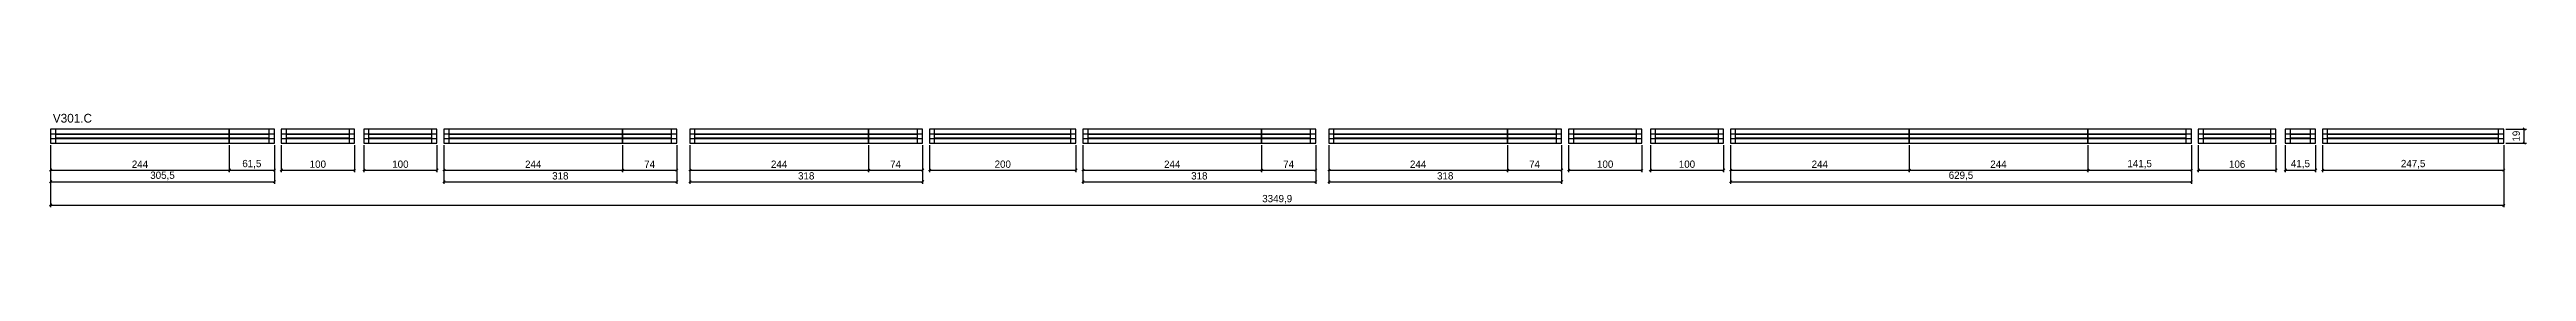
# Model space of a CAD drawing. Extents: x -2 to 3381, y -88 to 40.
import ezdxf

# ---------------------------------------------------------------- set-up
doc = ezdxf.new("R2010")
doc.units = 0
for name, color, linetype in [('COTA', 241, 'Continuous'), ('NOMENCLATURA', 7, 'Continuous'), ('Painéis', 200, 'Continuous'), ('SARR_2.2x7', 40, 'Continuous')]:
    doc.layers.add(name, color=color, linetype=linetype)
doc.dimstyles.new('PAINEL', dxfattribs={"dimtxt": 10, "dimasz": 3, "dimexe": 3, "dimexo": 3, "dimgap": 3, "dimtad": 1, "dimblk": 'OBLIQUE', "dimblk1": 'OBLIQUE', "dimcen": 2.5, "dimclrd": 4, "dimclre": 4, "dimclrt": 240, "dimazin": 3, "dimtfac": 1, "dimtmove": 0, "dimatfit": 3})

# ---------------------------------------------------------------- blocks, each defined once
blk = doc.blocks.new('_OBLIQUE')
at = {"color": 0, "linetype": 'BYBLOCK'}
blk.add_line((-0.5, -0.5), (0.5, 0.5), dxfattribs=at)

msp = doc.modelspace()

# ---------------------------------------------------------------- linework, layer by layer
at = {"layer": 'Painéis'}
for p, q in [((0, 12.667), (244, 12.667)), ((0, 6.333), (244, 6.333)), ((244, 0), (244, 19)), ((244, 12.667), (305.5, 12.667)), ((244, 6.333), (305.5, 6.333)), ((314.9, 12.667), (414.9, 12.667)), ((314.9, 6.333), (414.9, 6.333)), ((427.6, 12.667), (527.6, 12.667)), ((427.6, 6.333), (527.6, 6.333)), ((537, 12.667), (781, 12.667)), ((537, 6.333), (781, 6.333)), ((781, 0), (781, 19)), ((781, 12.667), (855, 12.667)), ((781, 6.333), (855, 6.333)), ((872.8, 12.667), (1116.8, 12.667)), ((872.8, 6.333), (1116.8, 6.333)), ((1116.8, 0), (1116.8, 19)), ((1116.8, 12.667), (1190.8, 12.667)), ((1116.8, 6.333), (1190.8, 6.333)), ((1200.2, 12.667), (1400.2, 12.667)), ((1200.2, 6.333), (1400.2, 6.333)), ((1409.6, 12.667), (1653.6, 12.667)), ((1409.6, 6.333), (1653.6, 6.333)), ((1653.6, 0), (1653.6, 19)), ((1653.6, 12.667), (1727.6, 12.667)), ((1653.6, 6.333), (1727.6, 6.333)), ((1745.4, 12.667), (1989.4, 12.667)), ((1745.4, 6.333), (1989.4, 6.333)), ((1989.4, 0), (1989.4, 19)), ((1989.4, 12.667), (2063.4, 12.667)), ((1989.4, 6.333), (2063.4, 6.333)), ((2072.8, 12.667), (2172.8, 12.667)), ((2072.8, 6.333), (2172.8, 6.333)), ((2184.5, 12.667), (2284.5, 12.667)), ((2184.5, 6.333), (2284.5, 6.333)), ((2293.9, 12.667), (2537.9, 12.667)), ((2293.9, 6.333), (2537.9, 6.333)), ((2537.9, 0), (2537.9, 19)), ((2537.9, 12.667), (2781.9, 12.667)), ((2537.9, 6.333), (2781.9, 6.333)), ((2781.9, 0), (2781.9, 19)), ((2781.9, 12.667), (2923.4, 12.667)), ((2781.9, 6.333), (2923.4, 6.333)), ((2932.8, 12.667), (3038.8, 12.667)), ((2932.8, 6.333), (3038.8, 6.333)), ((3051.5, 12.667), (3093, 12.667)), ((3051.5, 6.333), (3093, 6.333)), ((3102.4, 12.667), (3349.9, 12.667)), ((3102.4, 6.333), (3349.9, 6.333))]:
    msp.add_line(p, q, dxfattribs=at)
for points in [[(0, 0), (244, 0), (244, 19), (0, 19)], [(244, 0), (305.5, 0), (305.5, 19), (244, 19)], [(314.9, 0), (414.9, 0), (414.9, 19), (314.9, 19)], [(427.6, 0), (527.6, 0), (527.6, 19), (427.6, 19)], [(537, 0), (781, 0), (781, 19), (537, 19)], [(781, 0), (855, 0), (855, 19), (781, 19)], [(872.8, 0), (1116.8, 0), (1116.8, 19), (872.8, 19)], [(1116.8, 0), (1190.8, 0), (1190.8, 19), (1116.8, 19)], [(1200.2, 0), (1400.2, 0), (1400.2, 19), (1200.2, 19)], [(1409.6, 0), (1653.6, 0), (1653.6, 19), (1409.6, 19)], [(1653.6, 0), (1727.6, 0), (1727.6, 19), (1653.6, 19)], [(1745.4, 0), (1989.4, 0), (1989.4, 19), (1745.4, 19)], [(1989.4, 0), (2063.4, 0), (2063.4, 19), (1989.4, 19)], [(2072.8, 0), (2172.8, 0), (2172.8, 19), (2072.8, 19)], [(2184.5, 0), (2284.5, 0), (2284.5, 19), (2184.5, 19)], [(2293.9, 0), (2537.9, 0), (2537.9, 19), (2293.9, 19)], [(2537.9, 0), (2781.9, 0), (2781.9, 19), (2537.9, 19)], [(2781.9, 0), (2923.4, 0), (2923.4, 19), (2781.9, 19)], [(2932.8, 0), (3038.8, 0), (3038.8, 19), (2932.8, 19)], [(3051.5, 0), (3093, 0), (3093, 19), (3051.5, 19)], [(3102.4, 0), (3349.9, 0), (3349.9, 19), (3102.4, 19)]]:
    msp.add_lwpolyline(points, close=True, dxfattribs=at)
at = {"layer": 'SARR_2.2x7'}
for p, q in [((7, 0), (7, 19)), ((7, 12), (298.5, 12)), ((7, 7), (298.5, 7)), ((298.5, 0), (298.5, 19)), ((321.9, 0), (321.9, 19)), ((321.9, 12), (407.9, 12)), ((321.9, 7), (407.9, 7)), ((407.9, 0), (407.9, 19)), ((434.6, 0), (434.6, 19)), ((434.6, 12), (520.6, 12)), ((434.6, 7), (520.6, 7)), ((520.6, 0), (520.6, 19)), ((544, 0), (544, 19)), ((544, 12), (848, 12)), ((544, 7), (848, 7)), ((848, 0), (848, 19)), ((879.8, 0), (879.8, 19)), ((879.8, 12), (1183.8, 12)), ((879.8, 7), (1183.8, 7)), ((1183.8, 0), (1183.8, 19)), ((1207.2, 0), (1207.2, 19)), ((1207.2, 12), (1393.2, 12)), ((1207.2, 7), (1393.2, 7)), ((1393.2, 0), (1393.2, 19)), ((1416.6, 0), (1416.6, 19)), ((1416.6, 12), (1720.6, 12)), ((1416.6, 7), (1720.6, 7)), ((1720.6, 0), (1720.6, 19)), ((1752.4, 0), (1752.4, 19)), ((1752.4, 12), (2056.4, 12)), ((1752.4, 7), (2056.4, 7)), ((2056.4, 0), (2056.4, 19)), ((2079.8, 0), (2079.8, 19)), ((2079.8, 12), (2165.8, 12)), ((2079.8, 7), (2165.8, 7)), ((2165.8, 0), (2165.8, 19)), ((2191.5, 0), (2191.5, 19)), ((2191.5, 12), (2277.5, 12)), ((2191.5, 7), (2277.5, 7)), ((2277.5, 0), (2277.5, 19)), ((2300.9, 0), (2300.9, 19)), ((2300.9, 12), (2916.4, 12)), ((2300.9, 7), (2916.4, 7)), ((2916.4, 0), (2916.4, 19)), ((2939.8, 0), (2939.8, 19)), ((2939.8, 12), (3031.8, 12)), ((2939.8, 7), (3031.8, 7)), ((3031.8, 0), (3031.8, 19)), ((3058.5, 0), (3058.5, 19)), ((3058.5, 12), (3086, 12)), ((3058.5, 7), (3086, 7)), ((3086, 0), (3086, 19)), ((3109.4, 0), (3109.4, 19)), ((3109.4, 12), (3342.9, 12)), ((3109.4, 7), (3342.9, 7)), ((3342.9, 0), (3342.9, 19))]:
    msp.add_line(p, q, dxfattribs=at)

# ---------------------------------------------------------------- texts
at = {"layer": 'NOMENCLATURA'}
msp.add_text('V301.C', height=12, dxfattribs=at).set_placement((3, 28))

# ---------------------------------------------------------------- dimensions: what is measured, and where the dimension line sits
at = {"layer": 'COTA'}
for base, p1, p2 in [((0, -37), (0, 0), (244, 0)), ((0, -53), (0, 0), (305.5, 0)), ((0, -85), (0, 0), (3349.9, 0)), ((244, -37), (244, 0), (305.5, 0)), ((314.9, -37), (314.9, 0), (414.9, 0)), ((427.6, -37), (427.6, 0), (527.6, 0)), ((537, -37), (537, 0), (781, 0)), ((537, -53), (537, 0), (855, 0)), ((781, -37), (781, 0), (855, 0)), ((872.8, -37), (872.8, 0), (1116.8, 0)), ((872.8, -53), (872.8, 0), (1190.8, 0)), ((1116.8, -37), (1116.8, 0), (1190.8, 0)), ((1200.2, -37), (1200.2, 0), (1400.2, 0)), ((1409.6, -37), (1409.6, 0), (1653.6, 0)), ((1409.6, -53), (1409.6, 0), (1727.6, 0)), ((1653.6, -37), (1653.6, 0), (1727.6, 0)), ((1745.4, -37), (1745.4, 0), (1989.4, 0)), ((1745.4, -53), (1745.4, 0), (2063.4, 0)), ((1989.4, -37), (1989.4, 0), (2063.4, 0)), ((2072.8, -37), (2072.8, 0), (2172.8, 0)), ((2184.5, -37), (2184.5, 0), (2284.5, 0)), ((2293.9, -37), (2293.9, 0), (2537.9, 0)), ((2293.9, -53), (2293.9, 0), (2923.4, 0)), ((2537.9, -37), (2537.9, 0), (2781.9, 0)), ((2781.9, -37), (2781.9, 0), (2923.4, 0)), ((2932.8, -37), (2932.8, 0), (3038.8, 0)), ((3051.5, -37), (3051.5, 0), (3093, 0)), ((3102.4, -37), (3102.4, 0), (3349.9, 0))]:
    msp.add_linear_dim(base=base, p1=p1, p2=p2, dimstyle='PAINEL', dxfattribs=at).render()
msp.add_linear_dim(base=(3377.9, 0), p1=(3349.9, 0), p2=(3349.9, 19), angle=90, dimstyle='PAINEL', dxfattribs=at).render()

doc.saveas('drawing.dxf')
